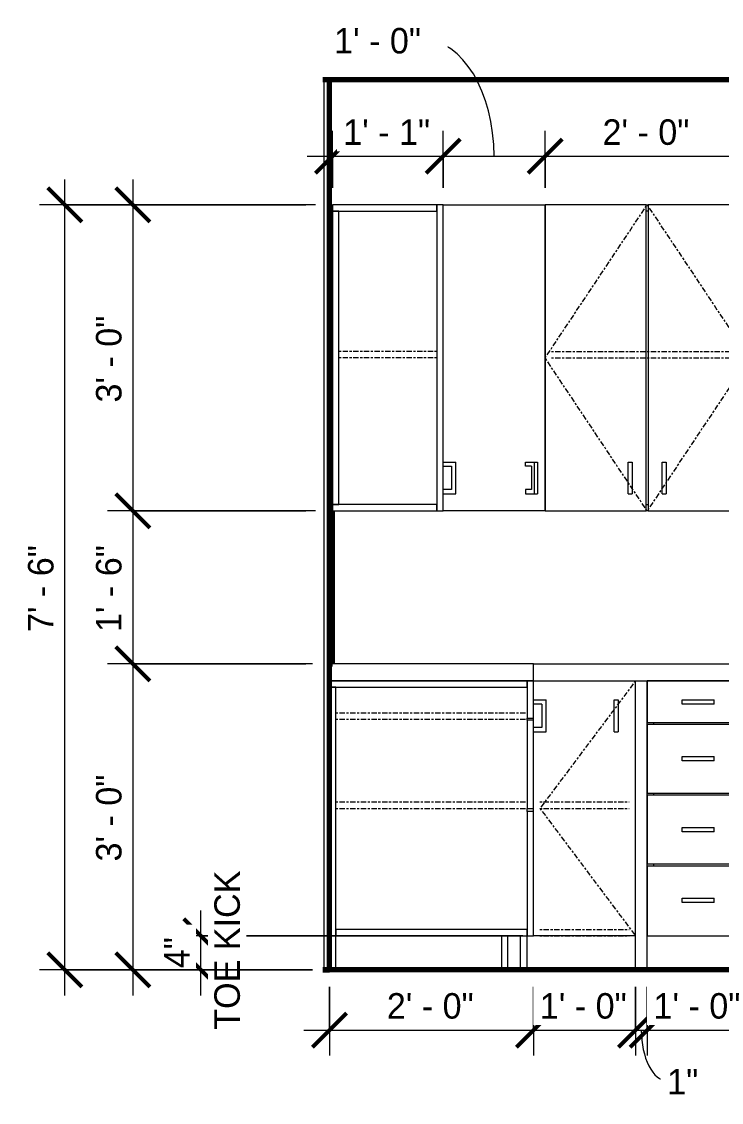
# Model space of a CAD drawing. Header units: inches. Extents: x -3927 to -2736, y 120 to 11438.
# Drawn here: x -3452.6 to -3370.3, y 120.4 to 247.6 of the extents above; entities that cross this region are included whole.
import ezdxf

# ---------------------------------------------------------------- set-up
doc = ezdxf.new("R2010")
doc.units = ezdxf.units.IN
doc.header["$MEASUREMENT"] = 0
doc.linetypes.add('Center', pattern=[1.25, 0.25, -0.1875, 0.625, -0.1875])
for name, color, linetype, lineweight in [('0-6', 130, 'Continuous', 5), ('A-ANNO-DIMS', 211, 'Continuous', 9), ('A-ANNO-DIMS-32', 211, 'Continuous', 9), ('A-FLOR-2', 10, 'Continuous', 70), ('A-WALL', 113, 'Continuous', 18), ('A-WALL-2', 250, 'Continuous', 18), ('A-WALL-3', 113, 'Continuous', 70), ('A-WALL-4', 113, 'Continuous', 9), ('I-WALL-1', 10, 'Continuous', 70), ('Q-CASE', 31, 'Continuous', 9), ('Q-CASE-2', 31, 'Center', 9), ('Q-SPCQ', 91, 'Continuous', 9)]:
    doc.layers.add(name, color=color, linetype=linetype, lineweight=lineweight)
doc.styles.add('Century Gothic', font='ufonts.com_century-gothic.ttf', dxfattribs={"height": 3})
doc.dimstyles.new('OD_1__HACK', dxfattribs={"dimscale": 12, "dimtxt": 3.132505, "dimasz": 0.333333, "dimexe": 0.25, "dimexo": 0.166667, "dimgap": 0.041667, "dimtad": 1, "dimdec": 0, "dimzin": 3, "dimdsep": 46, "dimlunit": 4, "dimtxsty": 'Century Gothic', "dimblk1": 'OBLIQUE', "dimblk2": 'OBLIQUE', "dimsah": 1, "dimcen": 0.09, "dimdle": 0.25, "dimazin": 0, "dimtfac": 1, "dimtdec": 4, "dimtix": 1, "dimtmove": 0, "dimatfit": 3, "dimfxl": 1, "dimtvp": 1, "dimtfill": 1, "dimfrac": 2, "dimtolj": 1, "dimtzin": 0, "dimarcsym": 2})
doc.dimstyles.new('OD_1__HACK_1', dxfattribs={"dimscale": 12, "dimtxt": 3.132505, "dimasz": 0.333333, "dimexe": 0.25, "dimexo": 0.166667, "dimgap": 0.041667, "dimtad": 1, "dimdec": 0, "dimzin": 3, "dimdsep": 46, "dimlunit": 4, "dimtxsty": 'Century Gothic', "dimblk1": 'OBLIQUE', "dimblk2": 'OBLIQUE', "dimsah": 1, "dimcen": 0.09, "dimdle": 0.25, "dimazin": 0, "dimtfac": 1, "dimtdec": 4, "dimtix": 1, "dimtmove": 1, "dimatfit": 3, "dimfxl": 1, "dimtvp": 1, "dimtfill": 1, "dimfrac": 2, "dimtolj": 1, "dimtzin": 0, "dimarcsym": 2})
doc.dimstyles.new('OD_1__HACK_2', dxfattribs={"dimscale": 12, "dimtxt": 3.132505, "dimasz": 0.333333, "dimexe": 0.25, "dimexo": 0.166667, "dimgap": 0.041667, "dimtad": 1, "dimdec": 0, "dimzin": 3, "dimdsep": 46, "dimlunit": 4, "dimtxsty": 'Century Gothic', "dimblk1": 'OBLIQUE', "dimblk2": 'OBLIQUE', "dimsah": 1, "dimcen": 0.09, "dimdle": 0.25, "dimazin": 0, "dimtfac": 1, "dimtdec": 4, "dimtix": 1, "dimtmove": 0, "dimatfit": 3, "dimfxl": 1, "dimtvp": 1, "dimtfill": 1, "dimfrac": 2, "dimtolj": 1, "dimtzin": 0, "dimarcsym": 2})
doc.dimstyles.new('OD_1__HACK_2_1', dxfattribs={"dimscale": 12, "dimtxt": 3.132505, "dimasz": 0.333333, "dimexe": 0.25, "dimexo": 0.166667, "dimgap": 0.041667, "dimtad": 1, "dimdec": 0, "dimzin": 3, "dimdsep": 46, "dimlunit": 4, "dimtxsty": 'Century Gothic', "dimblk1": 'OBLIQUE', "dimblk2": 'OBLIQUE', "dimsah": 1, "dimcen": 0.09, "dimdle": 0.25, "dimazin": 0, "dimtfac": 1, "dimtdec": 4, "dimtix": 1, "dimtmove": 1, "dimatfit": 3, "dimfxl": 1, "dimtvp": 1, "dimtfill": 1, "dimfrac": 2, "dimtolj": 1, "dimtzin": 0, "dimarcsym": 2})

# ---------------------------------------------------------------- blocks, each defined once
blk = doc.blocks.new('CTR - 1st Phase - Shell_rvt-2-2ND _ 3RD FLOOR - 1BD D  - ADA TYPE B - KITCHEN SIDE WALL')
at = {"layer": 'A-FLOR-2'}
for p, q in [((-11363.4, 240.75), (-11198.43, 240.75)), ((-11198.43, 136), (-11363.4, 136))]:
    blk.add_line(p, q, dxfattribs=at)
blk = doc.blocks.new('CTR - 1st Phase - Common Walls_rvt-2-2ND _ 3RD FLOOR - 1BD D  - ADA TYPE B - KITCHEN SIDE WALL')
at = {"layer": 'A-WALL-2'}
blk.add_line((-11363.24, 136), (-11363.24, 240.77), dxfattribs=at)
at = {"layer": 'I-WALL-1'}
for p, q in [((-11362.61, 136), (-11362.61, 240.77)), ((-11363.4, 136), (-11362.61, 136))]:
    blk.add_line(p, q, dxfattribs=at)
blk = doc.blocks.new('308 - 308-2727439-2ND _ 3RD FLOOR - 1BD D  - ADA TYPE B - KITCHEN SIDE WALL')
at = {"layer": 'Q-CASE'}
for p, q in [((-11349.24, 226), (-11337.24, 226)), ((-11337.24, 190), (-11337.24, 226)), ((-11337.24, 226), (-11337.24, 190)), ((-11339.54, 195.25), (-11339.54, 195.75)), ((-11339.54, 195.75), (-11338.48, 195.75)), ((-11338.83, 195.25), (-11339.54, 195.25)), ((-11338.83, 195.25), (-11338.83, 192.5)), ((-11338.48, 195.75), (-11338.13, 195.75)), ((-11338.48, 192), (-11338.48, 195.75)), ((-11338.13, 195.75), (-11338.13, 192)), ((-11338.83, 192.5), (-11339.54, 192.5)), ((-11339.54, 192.5), (-11339.54, 192)), ((-11339.54, 192), (-11338.48, 192)), ((-11338.48, 192), (-11338.13, 192)), ((-11337.24, 190), (-11349.24, 190))]:
    blk.add_line(p, q, dxfattribs=at)
blk = doc.blocks.new('300 Series Wall Hung Cabinet_302 - 24_ X 36_-2573584-2ND _ 3RD FLOOR - 1BD D  - ADA TYPE B - KITCHEN SIDE WALL')
at = {"layer": 'Q-CASE'}
for p, q in [((-11337.24, 226), (-11337.24, 190)), ((-11325.36, 226), (-11337.24, 226)), ((-11325.36, 190), (-11325.36, 226)), ((-11325.36, 226), (-11325.11, 226)), ((-11325.11, 225.25), (-11325.36, 225.25)), ((-11325.11, 226), (-11325.11, 190)), ((-11313.24, 226), (-11325.11, 226)), ((-11313.24, 218.26), (-11313.24, 226)), ((-11313.24, 200.5), (-11313.24, 202)), ((-11313.24, 190), (-11313.24, 196)), ((-11327.49, 195.75), (-11327, 195.75)), ((-11327.49, 192), (-11327.49, 195.75)), ((-11327, 195.75), (-11327, 192)), ((-11323.49, 195.75), (-11323, 195.75)), ((-11323.49, 192), (-11323.49, 195.75)), ((-11323, 195.75), (-11323, 192)), ((-11327.49, 192), (-11327, 192)), ((-11325.36, 190.75), (-11325.11, 190.75)), ((-11323.49, 192), (-11323, 192)), ((-11337.24, 190), (-11325.36, 190)), ((-11325.11, 190), (-11325.36, 190)), ((-11325.11, 190), (-11313.24, 190))]:
    blk.add_line(p, q, dxfattribs=at)
at = {"layer": 'Q-CASE-2'}
for p, q in [((-11337.24, 208), (-11325.24, 226)), ((-11325.24, 226), (-11313.24, 208)), ((-11336.49, 208.75), (-11313.99, 208.75)), ((-11325.24, 190), (-11337.24, 208)), ((-11336.49, 208), (-11313.99, 208)), ((-11313.24, 208), (-11325.24, 190))]:
    blk.add_line(p, q, dxfattribs=at)
blk = doc.blocks.new('300 Series Wall Hung Cabinet_302 - 30_ X 36_-2573882-2ND _ 3RD FLOOR - 1BD D  - ADA TYPE B - KITCHEN SIDE WALL')
at = {"layer": 'Q-CASE'}
for p, q in [((-11349.99, 226), (-11362.24, 226)), ((-11362.24, 226), (-11362.24, 225.25)), ((-11362.24, 225.25), (-11362.24, 190.75)), ((-11361.49, 225.25), (-11362.24, 225.25)), ((-11362.24, 225.25), (-11349.99, 225.25)), ((-11361.49, 190.75), (-11361.49, 225.25)), ((-11349.99, 226), (-11349.99, 190)), ((-11349.24, 226), (-11349.99, 226)), ((-11349.99, 225.25), (-11349.99, 226)), ((-11349.24, 190), (-11349.24, 226)), ((-11349.24, 195.75), (-11347.74, 195.75)), ((-11349.24, 195.25), (-11348.24, 195.25)), ((-11348.24, 195.25), (-11348.24, 192.5)), ((-11347.74, 192), (-11347.74, 195.75)), ((-11348.24, 192.5), (-11349.24, 192.5)), ((-11362.24, 190.75), (-11361.49, 190.75)), ((-11349.99, 190.75), (-11362.24, 190.75)), ((-11362.24, 190.75), (-11362.24, 190)), ((-11349.99, 190), (-11349.99, 190.75)), ((-11349.24, 192), (-11347.74, 192)), ((-11362.24, 190), (-11349.99, 190)), ((-11349.99, 190), (-11349.24, 190))]:
    blk.add_line(p, q, dxfattribs=at)
at = {"layer": 'Q-CASE-2'}
for p, q in [((-11349.99, 208.75), (-11361.49, 208.75)), ((-11349.99, 208), (-11361.49, 208))]:
    blk.add_line(p, q, dxfattribs=at)
blk = doc.blocks.new('Base Cabinet 4 Drawer 254 - Base Cabinet 4 Drawer 254 12_-2556189-2ND _ 3RD FLOOR - 1BD D  - ADA TYPE B - KITCHEN SIDE WALL')
at = {"layer": 'Q-CASE'}
for p, q in [((-11313.24, 170), (-11325.24, 170)), ((-11325.24, 170), (-11325.24, 165.12)), ((-11313.24, 165.12), (-11313.24, 170)), ((-11321.11, 167.75), (-11317.36, 167.75)), ((-11321.11, 167.25), (-11321.11, 167.75)), ((-11317.36, 167.25), (-11321.11, 167.25)), ((-11317.36, 167.25), (-11317.36, 167.75)), ((-11325.24, 165.12), (-11313.24, 165.12)), ((-11313.24, 164.87), (-11325.24, 164.87)), ((-11325.24, 164.87), (-11325.24, 156.79)), ((-11324.49, 165.12), (-11324.49, 164.87)), ((-11313.99, 164.87), (-11313.99, 165.12)), ((-11313.24, 165.12), (-11313.24, 164.87)), ((-11313.24, 156.79), (-11313.24, 164.87)), ((-11321.11, 161.09), (-11317.36, 161.09)), ((-11321.11, 160.58), (-11321.11, 161.09)), ((-11317.36, 160.58), (-11321.11, 160.58)), ((-11317.36, 160.58), (-11317.36, 161.09)), ((-11325.24, 156.79), (-11313.24, 156.79)), ((-11313.24, 156.54), (-11325.24, 156.54)), ((-11325.24, 156.54), (-11325.24, 148.46)), ((-11324.49, 156.79), (-11324.49, 156.54)), ((-11313.99, 156.54), (-11313.99, 156.79)), ((-11313.24, 156.79), (-11313.24, 156.54)), ((-11313.24, 148.46), (-11313.24, 156.54)), ((-11321.11, 152.75), (-11317.36, 152.75)), ((-11321.11, 152.25), (-11321.11, 152.75)), ((-11317.36, 152.25), (-11317.36, 152.75)), ((-11317.36, 152.25), (-11321.11, 152.25)), ((-11325.24, 148.46), (-11313.24, 148.46)), ((-11313.24, 148.21), (-11325.24, 148.21)), ((-11325.24, 148.21), (-11325.24, 140)), ((-11324.49, 148.46), (-11324.49, 148.21)), ((-11313.99, 148.21), (-11313.99, 148.46)), ((-11313.24, 148.46), (-11313.24, 148.21)), ((-11313.24, 140), (-11313.24, 148.21)), ((-11321.11, 144.42), (-11317.36, 144.42)), ((-11321.11, 143.92), (-11321.11, 144.42)), ((-11317.36, 143.92), (-11321.11, 143.92)), ((-11317.36, 143.92), (-11317.36, 144.42)), ((-11325.24, 140), (-11313.24, 140)), ((-11313.24, 136), (-11313.24, 140))]:
    blk.add_line(p, q, dxfattribs=at)
blk = doc.blocks.new('Base Cabinet Corner 197 - Base Cabinet Corner 197-2565125-2ND _ 3RD FLOOR - 1BD D  - ADA TYPE B - KITCHEN SIDE WALL')
at = {"layer": 'Q-CASE'}
for p, q in [((-11338.61, 170), (-11338.6, 170)), ((-11338.6, 140), (-11338.6, 170)), ((-11338.6, 170), (-11326.61, 170)), ((-11326.61, 140), (-11326.61, 170)), ((-11338.6, 167.75), (-11337.12, 167.75)), ((-11337.62, 167.25), (-11338.6, 167.25)), ((-11337.62, 167.25), (-11337.62, 164.5)), ((-11337.12, 164), (-11337.12, 167.75)), ((-11329.11, 167.75), (-11328.63, 167.75)), ((-11329.11, 164), (-11329.11, 167.75)), ((-11328.63, 167.75), (-11328.63, 164)), ((-11337.62, 164.5), (-11338.6, 164.5)), ((-11338.6, 164), (-11337.12, 164)), ((-11329.11, 164), (-11328.63, 164)), ((-11340.13, 136), (-11340.13, 140)), ((-11339.36, 136), (-11339.36, 140)), ((-11339.36, 136), (-11339.36, 140)), ((-11338.6, 140), (-11338.61, 140)), ((-11326.61, 140), (-11338.6, 140))]:
    blk.add_line(p, q, dxfattribs=at)
at = {"layer": 'Q-CASE-2'}
for p, q in [((-11326.61, 170), (-11337.85, 155)), ((-11337.85, 155.75), (-11327.36, 155.75)), ((-11337.85, 155), (-11326.61, 140)), ((-11337.85, 155), (-11327.36, 155)), ((-11337.85, 140.75), (-11327.36, 140.75)), ((-11337.85, 140), (-11327.36, 140))]:
    blk.add_line(p, q, dxfattribs=at)
blk = doc.blocks.new('Base Cabinet 3 Drawer 230 - Base Cabinet 3 Drawer 230 36_-2567957-2ND _ 3RD FLOOR - 1BD D  - ADA TYPE B - KITCHEN SIDE WALL')
at = {"layer": 'Q-CASE'}
for p, q in [((-11339.36, 170), (-11362.61, 170)), ((-11362.61, 170), (-11362.61, 169.25)), ((-11362.61, 169.25), (-11339.36, 169.25)), ((-11361.86, 169.25), (-11362.61, 169.25)), ((-11362.61, 169.25), (-11362.61, 140)), ((-11361.86, 140), (-11361.86, 169.25)), ((-11338.61, 170), (-11339.36, 170)), ((-11339.36, 170), (-11339.36, 165.62)), ((-11339.36, 169.25), (-11339.36, 170)), ((-11338.61, 165.62), (-11338.61, 170)), ((-11339.36, 165.62), (-11338.61, 165.62)), ((-11339.36, 165.37), (-11339.36, 165.62)), ((-11338.61, 165.37), (-11339.36, 165.37)), ((-11339.36, 165.37), (-11339.36, 155)), ((-11338.61, 155), (-11338.61, 165.37)), ((-11339.36, 155), (-11338.61, 155)), ((-11339.36, 154.62), (-11339.36, 155)), ((-11338.61, 154.62), (-11339.36, 154.62)), ((-11339.36, 154.62), (-11339.36, 140)), ((-11338.61, 140), (-11338.61, 154.62)), ((-11361.86, 140), (-11362.61, 140)), ((-11362.61, 140), (-11362.61, 136)), ((-11362.61, 140), (-11361.86, 140)), ((-11339.36, 140.75), (-11361.86, 140.75)), ((-11361.86, 140.75), (-11361.86, 140)), ((-11361.86, 136), (-11361.86, 140)), ((-11361.86, 140), (-11339.36, 140)), ((-11341.61, 140), (-11342.36, 140)), ((-11342.36, 140), (-11342.36, 136)), ((-11341.61, 136), (-11341.61, 140)), ((-11339.36, 140), (-11339.36, 140.75)), ((-11339.36, 140), (-11338.61, 140)), ((-11362.61, 136), (-11361.86, 136)), ((-11342.36, 136), (-11341.61, 136))]:
    blk.add_line(p, q, dxfattribs=at)
at = {"layer": 'Q-CASE-2'}
for p, q in [((-11361.86, 166.25), (-11339.36, 166.25)), ((-11361.86, 165.5), (-11339.36, 165.5)), ((-11361.86, 155.75), (-11339.36, 155.75)), ((-11361.86, 155), (-11339.36, 155))]:
    blk.add_line(p, q, dxfattribs=at)
blk = doc.blocks.new('Cabinet Filler51 - Cabinet Filler-2794924-2ND _ 3RD FLOOR - 1BD D  - ADA TYPE B - KITCHEN SIDE WALL')
at = {"layer": 'A-WALL'}
for p, q in [((-11326.61, 170), (-11325.24, 170)), ((-11326.61, 136), (-11326.61, 170)), ((-11325.24, 136), (-11325.24, 170))]:
    blk.add_line(p, q, dxfattribs=at)
blk = doc.blocks.new('DIMBLOCK24-2ND _ 3RD FLOOR - 1BD D  - ADA TYPE B - KITCHEN SIDE WALL')
at = {"layer": 'A-ANNO-DIMS-32'}
for p, q in [((-3416.06, 228), (-3416.06, 234.72)), ((-3403.06, 228), (-3403.06, 234.72)), ((-3419.06, 231.72), (-3403.06, 231.72)), ((-3416.06, 231.72), (-3416.06, 228)), ((-3403.06, 231.72), (-3403.06, 228))]:
    blk.add_line(p, q, dxfattribs=at)
at = {"layer": 'A-ANNO-DIMS-32', "lineweight": 50}
for p, q in [((-3416.06, 231.72), (-3414.06, 233.72)), ((-3403.06, 231.72), (-3401.06, 233.72)), ((-3416.06, 231.72), (-3418.06, 229.72)), ((-3403.06, 231.72), (-3405.06, 229.72))]:
    blk.add_line(p, q, dxfattribs=at)
at = {"layer": 'A-ANNO-DIMS-32', "color": 0, "insert": (-3414.81, 236.07), "char_height": 3, "width": 12.5897, "attachment_point": 1, "line_spacing_factor": 0.984502, "style": 'Century Gothic', "bg_fill": 3, "box_fill_scale": 1.25, "bg_fill_color": 256, "bg_fill_true_color": 13158600, "bg_fill_transparency": 0}
blk.add_mtext('1\' - 1"', dxfattribs=at)
blk = doc.blocks.new('_Oblique')
at = {"color": 0, "linetype": 'ByBlock', "lineweight": -2}
blk.add_line((-0.5, -0.5), (0.5, 0.5), dxfattribs=at)
blk = doc.blocks.new('DIMBLOCK25-2ND _ 3RD FLOOR - 1BD D  - ADA TYPE B - KITCHEN SIDE WALL')
at = {"layer": 'A-ANNO-DIMS-32'}
for p, q in [((-3403.06, 228), (-3403.06, 234.72)), ((-3391.06, 228), (-3391.06, 234.72)), ((-3403.06, 231.72), (-3391.06, 231.72)), ((-3403.06, 231.72), (-3403.06, 228)), ((-3391.06, 231.72), (-3391.06, 228))]:
    blk.add_line(p, q, dxfattribs=at)
at = {"layer": 'A-ANNO-DIMS-32', "lineweight": 50}
for p, q in [((-3403.06, 231.72), (-3401.06, 233.72)), ((-3391.06, 231.72), (-3389.06, 233.72)), ((-3403.06, 231.72), (-3405.06, 229.72)), ((-3391.06, 231.72), (-3393.06, 229.72))]:
    blk.add_line(p, q, dxfattribs=at)
at = {"layer": 'A-ANNO-DIMS-32'}
blk.add_ellipse((-3405.39, 231.72), major_axis=(0, 13.71), ratio=0.607184, start_param=4.712389, end_param=6.283185, dxfattribs=at)
at = {"layer": 'A-ANNO-DIMS-32', "color": 0, "insert": (-3415.88, 246.82), "char_height": 3, "width": 12.5897, "attachment_point": 1, "line_spacing_factor": 0.984502, "style": 'Century Gothic', "bg_fill": 3, "box_fill_scale": 1.25, "bg_fill_color": 256, "bg_fill_true_color": 13158600, "bg_fill_transparency": 0}
blk.add_mtext('1\' - 0"', dxfattribs=at)
blk = doc.blocks.new('DIMBLOCK26-2ND _ 3RD FLOOR - 1BD D  - ADA TYPE B - KITCHEN SIDE WALL')
at = {"layer": 'A-ANNO-DIMS-32'}
for p, q in [((-3391.06, 228), (-3391.06, 234.72)), ((-3367.06, 228), (-3367.06, 234.72)), ((-3391.06, 231.72), (-3367.06, 231.72)), ((-3391.06, 231.72), (-3391.06, 228)), ((-3367.06, 231.72), (-3367.06, 228))]:
    blk.add_line(p, q, dxfattribs=at)
at = {"layer": 'A-ANNO-DIMS-32', "lineweight": 50}
for p, q in [((-3391.06, 231.72), (-3389.06, 233.72)), ((-3367.06, 231.72), (-3365.06, 233.72)), ((-3391.06, 231.72), (-3393.06, 229.72)), ((-3367.06, 231.72), (-3369.06, 229.72))]:
    blk.add_line(p, q, dxfattribs=at)
at = {"layer": 'A-ANNO-DIMS-32', "color": 0, "insert": (-3384.31, 236.07), "char_height": 3, "width": 12.5897, "attachment_point": 1, "line_spacing_factor": 0.984502, "style": 'Century Gothic', "bg_fill": 3, "box_fill_scale": 1.25, "bg_fill_color": 256, "bg_fill_true_color": 13158600, "bg_fill_transparency": 0}
blk.add_mtext('2\' - 0"', dxfattribs=at)
blk = doc.blocks.new('DIMBLOCK31-2ND _ 3RD FLOOR - 1BD D  - ADA TYPE B - KITCHEN SIDE WALL')
at = {"layer": 'A-ANNO-DIMS-32'}
for p, q in [((-3416.44, 134), (-3416.44, 125.91)), ((-3416.44, 128.91), (-3416.44, 134)), ((-3392.44, 134), (-3392.44, 125.91)), ((-3392.44, 128.91), (-3392.44, 134)), ((-3419.44, 128.91), (-3392.44, 128.91))]:
    blk.add_line(p, q, dxfattribs=at)
at = {"layer": 'A-ANNO-DIMS-32', "lineweight": 50}
for p, q in [((-3416.44, 128.91), (-3414.44, 130.91)), ((-3392.44, 128.91), (-3390.44, 130.91)), ((-3416.44, 128.91), (-3418.44, 126.91)), ((-3392.44, 128.91), (-3394.44, 126.91))]:
    blk.add_line(p, q, dxfattribs=at)
at = {"layer": 'A-ANNO-DIMS-32', "color": 0, "insert": (-3409.68, 133.26), "char_height": 3, "width": 12.5897, "attachment_point": 1, "line_spacing_factor": 0.984502, "style": 'Century Gothic', "bg_fill": 3, "box_fill_scale": 1.25, "bg_fill_color": 256, "bg_fill_true_color": 13158600, "bg_fill_transparency": 0}
blk.add_mtext('2\' - 0"', dxfattribs=at)
blk = doc.blocks.new('DIMBLOCK32-2ND _ 3RD FLOOR - 1BD D  - ADA TYPE B - KITCHEN SIDE WALL')
at = {"layer": 'A-ANNO-DIMS-32'}
for p, q in [((-3392.44, 134), (-3392.44, 125.91)), ((-3392.44, 128.91), (-3392.44, 134)), ((-3380.44, 134), (-3380.44, 125.91)), ((-3380.44, 128.91), (-3380.44, 134)), ((-3392.44, 128.91), (-3380.44, 128.91))]:
    blk.add_line(p, q, dxfattribs=at)
at = {"layer": 'A-ANNO-DIMS-32', "lineweight": 50}
for p, q in [((-3392.44, 128.91), (-3390.44, 130.91)), ((-3380.44, 128.91), (-3378.44, 130.91)), ((-3392.44, 128.91), (-3394.44, 126.91)), ((-3380.44, 128.91), (-3382.44, 126.91))]:
    blk.add_line(p, q, dxfattribs=at)
at = {"layer": 'A-ANNO-DIMS-32', "color": 0, "insert": (-3391.68, 133.26), "char_height": 3, "width": 12.5897, "attachment_point": 1, "line_spacing_factor": 0.984502, "style": 'Century Gothic', "bg_fill": 3, "box_fill_scale": 1.25, "bg_fill_color": 256, "bg_fill_true_color": 13158600, "bg_fill_transparency": 0}
blk.add_mtext('1\' - 0"', dxfattribs=at)
blk = doc.blocks.new('DIMBLOCK33-2ND _ 3RD FLOOR - 1BD D  - ADA TYPE B - KITCHEN SIDE WALL')
at = {"layer": 'A-ANNO-DIMS-32'}
for p, q in [((-3380.44, 134), (-3380.44, 125.91)), ((-3380.44, 128.91), (-3380.44, 134)), ((-3379.06, 134), (-3379.06, 125.91)), ((-3379.06, 128.91), (-3379.06, 134)), ((-3380.44, 128.91), (-3379.06, 128.91))]:
    blk.add_line(p, q, dxfattribs=at)
at = {"layer": 'A-ANNO-DIMS-32', "lineweight": 50}
for p, q in [((-3380.44, 128.91), (-3378.44, 130.91)), ((-3379.06, 128.91), (-3377.06, 130.91)), ((-3380.44, 128.91), (-3382.44, 126.91)), ((-3379.06, 128.91), (-3381.06, 126.91))]:
    blk.add_line(p, q, dxfattribs=at)
at = {"layer": 'A-ANNO-DIMS-32'}
blk.add_ellipse((-3376.7, 128.91), major_axis=(0, 5.95), ratio=0.512292, start_param=1.570796, end_param=3.141593, dxfattribs=at)
at = {"layer": 'A-ANNO-DIMS-32', "color": 0, "insert": (-3376.7, 124.34), "char_height": 3, "width": 4.3557, "attachment_point": 1, "line_spacing_factor": 0.984502, "style": 'Century Gothic', "bg_fill": 3, "box_fill_scale": 1.25, "bg_fill_color": 256, "bg_fill_true_color": 13158600, "bg_fill_transparency": 0}
blk.add_mtext('1"', dxfattribs=at)
blk = doc.blocks.new('DIMBLOCK34-2ND _ 3RD FLOOR - 1BD D  - ADA TYPE B - KITCHEN SIDE WALL')
at = {"layer": 'A-ANNO-DIMS-32'}
for p, q in [((-3379.06, 134), (-3379.06, 125.91)), ((-3379.06, 128.91), (-3379.06, 134)), ((-3367.06, 134), (-3367.06, 125.91)), ((-3367.06, 128.91), (-3367.06, 134)), ((-3379.06, 128.91), (-3367.06, 128.91))]:
    blk.add_line(p, q, dxfattribs=at)
at = {"layer": 'A-ANNO-DIMS-32', "lineweight": 50}
for p, q in [((-3379.06, 128.91), (-3377.06, 130.91)), ((-3367.06, 128.91), (-3365.06, 130.91)), ((-3379.06, 128.91), (-3381.06, 126.91)), ((-3367.06, 128.91), (-3369.06, 126.91))]:
    blk.add_line(p, q, dxfattribs=at)
at = {"layer": 'A-ANNO-DIMS-32', "color": 0, "insert": (-3378.31, 133.26), "char_height": 3, "width": 12.5897, "attachment_point": 1, "line_spacing_factor": 0.984502, "style": 'Century Gothic', "bg_fill": 3, "box_fill_scale": 1.25, "bg_fill_color": 256, "bg_fill_true_color": 13158600, "bg_fill_transparency": 0}
blk.add_mtext('1\' - 0"', dxfattribs=at)
blk = doc.blocks.new('DIMBLOCK40-2ND _ 3RD FLOOR - 1BD D  - ADA TYPE B - KITCHEN SIDE WALL')
at = {"layer": 'A-ANNO-DIMS-32'}
for p, q in [((-3439.54, 229), (-3439.54, 190)), ((-3418.06, 226), (-3442.54, 226)), ((-3439.54, 226), (-3419.2, 226)), ((-3418.06, 190), (-3442.54, 190)), ((-3439.54, 190), (-3419.2, 190))]:
    blk.add_line(p, q, dxfattribs=at)
at = {"layer": 'A-ANNO-DIMS-32', "lineweight": 50}
for p, q in [((-3439.54, 226), (-3441.54, 228)), ((-3439.54, 226), (-3437.54, 224)), ((-3439.54, 190), (-3441.54, 192)), ((-3439.54, 190), (-3437.54, 188))]:
    blk.add_line(p, q, dxfattribs=at)
at = {"layer": 'A-ANNO-DIMS-32', "color": 0, "insert": (-3443.89, 202.75), "char_height": 3, "width": 12.5897, "attachment_point": 1, "rotation": 90, "line_spacing_factor": 0.984502, "style": 'Century Gothic', "bg_fill": 3, "box_fill_scale": 1.25, "bg_fill_color": 256, "bg_fill_true_color": 13158600, "bg_fill_transparency": 0}
blk.add_mtext('3\' - 0"', dxfattribs=at)
blk = doc.blocks.new('DIMBLOCK41-2ND _ 3RD FLOOR - 1BD D  - ADA TYPE B - KITCHEN SIDE WALL')
at = {"layer": 'A-ANNO-DIMS-32', "lineweight": 50}
for p, q in [((-3439.54, 190), (-3441.54, 192)), ((-3439.54, 190), (-3437.54, 188)), ((-3439.54, 172), (-3441.54, 174)), ((-3439.54, 172), (-3437.54, 170))]:
    blk.add_line(p, q, dxfattribs=at)
at = {"layer": 'A-ANNO-DIMS-32'}
for p, q in [((-3418.06, 190), (-3442.54, 190)), ((-3439.54, 190), (-3439.54, 172)), ((-3439.54, 190), (-3419.2, 190)), ((-3418.44, 172), (-3442.54, 172)), ((-3439.54, 172), (-3419.2, 172))]:
    blk.add_line(p, q, dxfattribs=at)
at = {"layer": 'A-ANNO-DIMS-32', "color": 0, "insert": (-3443.89, 175.75), "char_height": 3, "width": 12.5897, "attachment_point": 1, "rotation": 90, "line_spacing_factor": 0.984502, "style": 'Century Gothic', "bg_fill": 3, "box_fill_scale": 1.25, "bg_fill_color": 256, "bg_fill_true_color": 13158600, "bg_fill_transparency": 0}
blk.add_mtext('1\' - 6"', dxfattribs=at)
blk = doc.blocks.new('DIMBLOCK42-2ND _ 3RD FLOOR - 1BD D  - ADA TYPE B - KITCHEN SIDE WALL')
at = {"layer": 'A-ANNO-DIMS-32', "lineweight": 50}
for p, q in [((-3439.54, 172), (-3441.54, 174)), ((-3439.54, 172), (-3437.54, 170)), ((-3439.54, 136), (-3441.54, 138)), ((-3439.54, 136), (-3437.54, 134))]:
    blk.add_line(p, q, dxfattribs=at)
at = {"layer": 'A-ANNO-DIMS-32'}
for p, q in [((-3418.44, 172), (-3442.54, 172)), ((-3439.54, 172), (-3439.54, 133)), ((-3439.54, 172), (-3419.2, 172)), ((-3418.44, 136), (-3442.54, 136)), ((-3439.54, 136), (-3418.44, 136))]:
    blk.add_line(p, q, dxfattribs=at)
at = {"layer": 'A-ANNO-DIMS-32', "color": 0, "insert": (-3443.89, 148.75), "char_height": 3, "width": 12.5897, "attachment_point": 1, "rotation": 90, "line_spacing_factor": 0.984502, "style": 'Century Gothic', "bg_fill": 3, "box_fill_scale": 1.25, "bg_fill_color": 256, "bg_fill_true_color": 13158600, "bg_fill_transparency": 0}
blk.add_mtext('3\' - 0"', dxfattribs=at)
blk = doc.blocks.new('DIMBLOCK43-2ND _ 3RD FLOOR - 1BD D  - ADA TYPE B - KITCHEN SIDE WALL')
at = {"layer": 'A-ANNO-DIMS-32'}
for p, q in [((-3431.54, 133), (-3431.54, 143)), ((-3393.67, 140), (-3434.54, 140)), ((-3431.54, 140), (-3393.67, 140)), ((-3418.44, 136), (-3434.54, 136)), ((-3431.54, 136), (-3418.44, 136))]:
    blk.add_line(p, q, dxfattribs=at)
at = {"layer": 'A-ANNO-DIMS-32', "lineweight": 50}
for p, q in [((-3431.54, 140), (-3433.54, 142)), ((-3431.54, 140), (-3429.54, 138)), ((-3431.54, 136), (-3433.54, 138)), ((-3431.54, 136), (-3429.54, 134))]:
    blk.add_line(p, q, dxfattribs=at)
at = {"layer": 'A-ANNO-DIMS-32', "color": 0, "char_height": 3, "attachment_point": 1, "rotation": 90, "line_spacing_factor": 0.984502, "style": 'Century Gothic', "bg_fill": 3, "box_fill_scale": 1.25, "bg_fill_color": 256, "bg_fill_true_color": 13158600, "bg_fill_transparency": 0}
for s, insert, width in [('TOE KICK', (-3429.97, 128.95), 21.7187), ('4"', (-3435.89, 136.19), 4.3557)]:
    blk.add_mtext(s, dxfattribs=dict(at, insert=insert, width=width))
blk = doc.blocks.new('DIMBLOCK44-2ND _ 3RD FLOOR - 1BD D  - ADA TYPE B - KITCHEN SIDE WALL')
at = {"layer": 'A-ANNO-DIMS-32'}
for p, q in [((-3447.54, 133), (-3447.54, 229)), ((-3418.06, 226), (-3450.54, 226)), ((-3447.54, 226), (-3419.2, 226)), ((-3418.44, 136), (-3450.54, 136)), ((-3447.54, 136), (-3418.44, 136))]:
    blk.add_line(p, q, dxfattribs=at)
at = {"layer": 'A-ANNO-DIMS-32', "lineweight": 50}
for p, q in [((-3447.54, 226), (-3449.54, 228)), ((-3447.54, 226), (-3445.54, 224)), ((-3447.54, 136), (-3449.54, 138)), ((-3447.54, 136), (-3445.54, 134))]:
    blk.add_line(p, q, dxfattribs=at)
at = {"layer": 'A-ANNO-DIMS-32', "color": 0, "insert": (-3451.89, 175.75), "char_height": 3, "width": 12.5897, "attachment_point": 1, "rotation": 90, "line_spacing_factor": 0.984502, "style": 'Century Gothic', "bg_fill": 3, "box_fill_scale": 1.25, "bg_fill_color": 256, "bg_fill_true_color": 13158600, "bg_fill_transparency": 0}
blk.add_mtext('7\' - 6"', dxfattribs=at)

msp = doc.modelspace()

# ---------------------------------------------------------------- linework, layer by layer
at = {"layer": 'A-WALL-3'}
for p, q in [((-3416.44, 190), (-3416.44, 172)), ((-3416.06, 190), (-3416.44, 190)), ((-3416.06, 172), (-3416.06, 190)), ((-3416.44, 172), (-3416.06, 172))]:
    msp.add_line(p, q, dxfattribs=at)
at = {"layer": 'A-WALL-4'}
for p, q in [((-3392.44, 172), (-3366.55, 172)), ((-3392.42, 170), (-3366.55, 170))]:
    msp.add_line(p, q, dxfattribs=at)
at = {"layer": 'Q-SPCQ'}
for p, q in [((-3392.44, 172), (-3416.44, 172)), ((-3416.44, 172), (-3416.44, 170)), ((-3392.44, 170), (-3392.44, 172)), ((-3416.44, 170), (-3392.44, 170))]:
    msp.add_line(p, q, dxfattribs=at)

# ---------------------------------------------------------------- block references
at = {"layer": '0-6'}
for name in ['CTR - 1st Phase - Common Walls_rvt-2-2ND _ 3RD FLOOR - 1BD D  - ADA TYPE B - KITCHEN SIDE WALL', 'CTR - 1st Phase - Shell_rvt-2-2ND _ 3RD FLOOR - 1BD D  - ADA TYPE B - KITCHEN SIDE WALL']:
    msp.add_blockref(name, (7946.18, 0), dxfattribs=at)
at = {"layer": 'A-WALL'}
msp.add_blockref('Cabinet Filler51 - Cabinet Filler-2794924-2ND _ 3RD FLOOR - 1BD D  - ADA TYPE B - KITCHEN SIDE WALL', (7946.18, 0), dxfattribs=at)
at = {"layer": 'Q-CASE'}
for name in ['300 Series Wall Hung Cabinet_302 - 30_ X 36_-2573882-2ND _ 3RD FLOOR - 1BD D  - ADA TYPE B - KITCHEN SIDE WALL', '308 - 308-2727439-2ND _ 3RD FLOOR - 1BD D  - ADA TYPE B - KITCHEN SIDE WALL', '300 Series Wall Hung Cabinet_302 - 24_ X 36_-2573584-2ND _ 3RD FLOOR - 1BD D  - ADA TYPE B - KITCHEN SIDE WALL', 'Base Cabinet 3 Drawer 230 - Base Cabinet 3 Drawer 230 36_-2567957-2ND _ 3RD FLOOR - 1BD D  - ADA TYPE B - KITCHEN SIDE WALL', 'Base Cabinet Corner 197 - Base Cabinet Corner 197-2565125-2ND _ 3RD FLOOR - 1BD D  - ADA TYPE B - KITCHEN SIDE WALL', 'Base Cabinet 4 Drawer 254 - Base Cabinet 4 Drawer 254 12_-2556189-2ND _ 3RD FLOOR - 1BD D  - ADA TYPE B - KITCHEN SIDE WALL']:
    msp.add_blockref(name, (7946.18, 0), dxfattribs=at)

# ---------------------------------------------------------------- next in the draw order: dimensions: what is measured, and where the dimension line sits
at = {"layer": 'A-ANNO-DIMS'}
for base, p1, p2, dimstyle, override, picture, middle in [((-3403.06, 231.72), (-3416.06, 226), (-3403.06, 226), 'OD_1__HACK', {"dimpost": '<>', "dimfxl": 13}, 'DIMBLOCK24-2ND _ 3RD FLOOR - 1BD D  - ADA TYPE B - KITCHEN SIDE WALL', (-3409.56, 233.72)), ((-3392.44, 128.91), (-3416.44, 136), (-3392.44, 136), 'OD_1__HACK_2', {"dimpost": '<>', "dimfxl": 24}, 'DIMBLOCK31-2ND _ 3RD FLOOR - 1BD D  - ADA TYPE B - KITCHEN SIDE WALL', (-3404.44, 130.99))]:
    dim = msp.add_linear_dim(base=base, p1=p1, p2=p2, dimstyle=dimstyle, override=override, dxfattribs=at)
    dim.commit()
    dim.dimension.update_dxf_attribs({"geometry": picture, "text_midpoint": middle})

# ---------------------------------------------------------------- next in the draw order: dimensions: what is measured, and where the dimension line sits
dim = msp.add_linear_dim(base=(-3391.06, 231.72), p1=(-3403.06, 226), p2=(-3391.06, 226), dimstyle='OD_1__HACK_1', override={"dimpost": '<>', "dimfxl": 12}, dxfattribs=at)
dim.commit()
dim.dimension.update_dxf_attribs({"geometry": 'DIMBLOCK25-2ND _ 3RD FLOOR - 1BD D  - ADA TYPE B - KITCHEN SIDE WALL', "text_midpoint": (-3409.58, 244.82), "dimtype": 160})
dim = msp.add_linear_dim(base=(-3380.44, 128.91), p1=(-3392.44, 136), p2=(-3380.44, 136), dimstyle='OD_1__HACK_2', override={"dimpost": '<>', "dimfxl": 12}, dxfattribs=at)
dim.commit()
dim.dimension.update_dxf_attribs({"geometry": 'DIMBLOCK32-2ND _ 3RD FLOOR - 1BD D  - ADA TYPE B - KITCHEN SIDE WALL', "text_midpoint": (-3386.44, 130.99)})

# ---------------------------------------------------------------- next in the draw order: dimensions: what is measured, and where the dimension line sits
dim = msp.add_linear_dim(base=(-3367.06, 231.72), p1=(-3391.06, 226), p2=(-3367.06, 226), dimstyle='OD_1__HACK', override={"dimpost": '<>', "dimfxl": 24}, dxfattribs=at)
dim.commit()
dim.dimension.update_dxf_attribs({"geometry": 'DIMBLOCK26-2ND _ 3RD FLOOR - 1BD D  - ADA TYPE B - KITCHEN SIDE WALL', "text_midpoint": (-3379.06, 233.8)})
dim = msp.add_linear_dim(base=(-3439.54, 190), p1=(-3416.06, 226), p2=(-3416.06, 190), angle=90, dimstyle='OD_1__HACK_2', override={"dimpost": '<>', "dimfxl": 36}, dxfattribs=at)
dim.commit()
dim.dimension.update_dxf_attribs({"geometry": 'DIMBLOCK40-2ND _ 3RD FLOOR - 1BD D  - ADA TYPE B - KITCHEN SIDE WALL', "text_midpoint": (-3441.62, 208)})
dim = msp.add_linear_dim(base=(-3379.06, 128.91), p1=(-3380.44, 136), p2=(-3379.06, 136), dimstyle='OD_1__HACK_2_1', override={"dimpost": '<>', "dimfxl": 1.375}, dxfattribs=at)
dim.commit()
dim.dimension.update_dxf_attribs({"geometry": 'DIMBLOCK33-2ND _ 3RD FLOOR - 1BD D  - ADA TYPE B - KITCHEN SIDE WALL', "text_midpoint": (-3374.52, 122.34), "dimtype": 160})

# ---------------------------------------------------------------- next in the draw order: dimensions: what is measured, and where the dimension line sits
dim = msp.add_linear_dim(base=(-3439.54, 172), p1=(-3416.06, 190), p2=(-3416.44, 172), angle=90, dimstyle='OD_1__HACK_2', override={"dimpost": '<>', "dimfxl": 18.003906}, dxfattribs=at)
dim.commit()
dim.dimension.update_dxf_attribs({"geometry": 'DIMBLOCK41-2ND _ 3RD FLOOR - 1BD D  - ADA TYPE B - KITCHEN SIDE WALL', "text_midpoint": (-3441.62, 181)})
dim = msp.add_linear_dim(base=(-3367.06, 128.91), p1=(-3379.06, 136), p2=(-3367.06, 136), dimstyle='OD_1__HACK_2', override={"dimpost": '<>', "dimfxl": 12}, dxfattribs=at)
dim.commit()
dim.dimension.update_dxf_attribs({"geometry": 'DIMBLOCK34-2ND _ 3RD FLOOR - 1BD D  - ADA TYPE B - KITCHEN SIDE WALL', "text_midpoint": (-3373.06, 130.99)})

# ---------------------------------------------------------------- next in the draw order: dimensions: what is measured, and where the dimension line sits
dim = msp.add_linear_dim(base=(-3439.54, 136), p1=(-3416.44, 172), p2=(-3416.44, 136), angle=90, dimstyle='OD_1__HACK_2', override={"dimpost": '<>', "dimfxl": 36}, dxfattribs=at)
dim.commit()
dim.dimension.update_dxf_attribs({"geometry": 'DIMBLOCK42-2ND _ 3RD FLOOR - 1BD D  - ADA TYPE B - KITCHEN SIDE WALL', "text_midpoint": (-3441.62, 154)})

# ---------------------------------------------------------------- next in the draw order: dimensions: what is measured, and where the dimension line sits
dim = msp.add_linear_dim(base=(-3431.54, 140), p1=(-3416.44, 136), p2=(-3391.67, 140), angle=90, text='<>\\XTOE KICK', dimstyle='OD_1__HACK_2', override={"dimpost": '<>', "dimfxl": 25.088655}, dxfattribs=at)
dim.commit()
dim.dimension.update_dxf_attribs({"geometry": 'DIMBLOCK43-2ND _ 3RD FLOOR - 1BD D  - ADA TYPE B - KITCHEN SIDE WALL', "text_midpoint": (-3431.54, 138)})

# ---------------------------------------------------------------- next in the draw order: dimensions: what is measured, and where the dimension line sits
dim = msp.add_linear_dim(base=(-3447.54, 226), p1=(-3416.44, 136), p2=(-3416.06, 226), angle=90, dimstyle='OD_1__HACK_2', override={"dimpost": '<>', "dimfxl": 90.000781}, dxfattribs=at)
dim.commit()
dim.dimension.update_dxf_attribs({"geometry": 'DIMBLOCK44-2ND _ 3RD FLOOR - 1BD D  - ADA TYPE B - KITCHEN SIDE WALL', "text_midpoint": (-3449.62, 181)})

doc.saveas('drawing.dxf')
